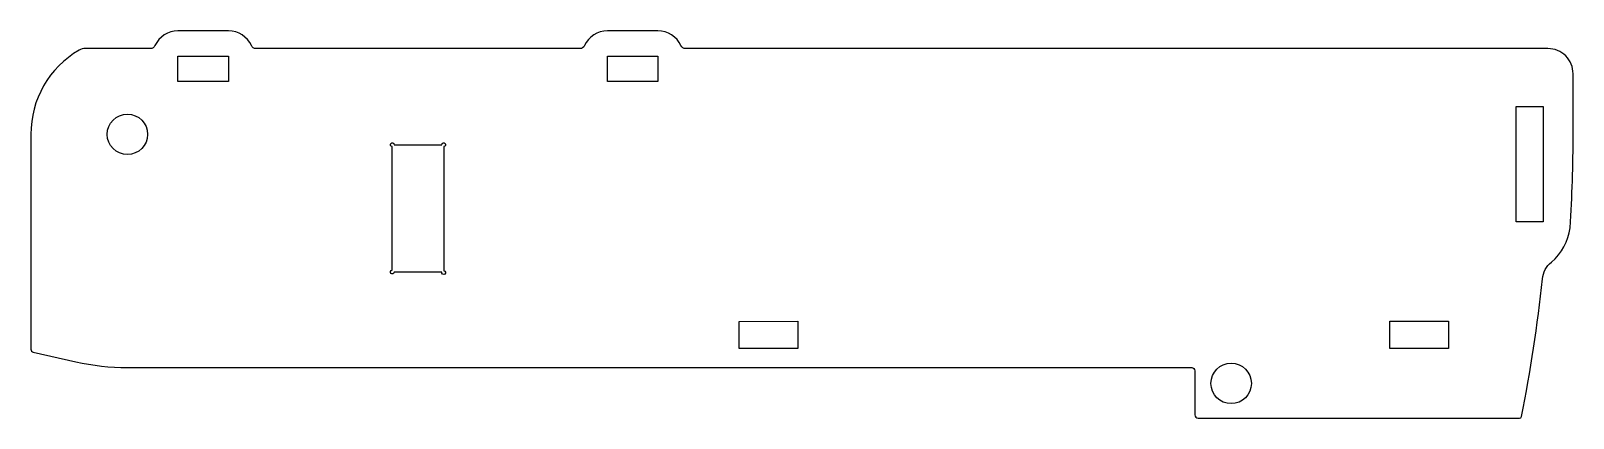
# Model space of a CAD drawing. Header units: millimetres. Extents: x -8 to 114, y -4 to 27.
import ezdxf

# ---------------------------------------------------------------- set-up
doc = ezdxf.new("R2010")
doc.units = ezdxf.units.MM

msp = doc.modelspace()

# ---------------------------------------------------------------- linework, layer by layer
for points in [[(110.2, -4, 0.356751), (110.35, -3.88, 0.024505), (112.01, 7.02, -0.195334), (112.72, 8.35, 0.189209), (114.2, 11.07, 0.016186), (114.44, 18.5), (114.44, 23.25, 0.414214), (112.44, 25.25), (44.18, 25.25, -0.293253), (43.82, 25.48, 0.293253), (42, 26.65), (38, 26.65, 0.293253), (36.18, 25.48, -0.293253), (35.82, 25.25), (10.18, 25.25, -0.293253), (9.82, 25.48, 0.293253), (8, 26.65), (4, 26.65, 0.293253), (2.18, 25.48, -0.293253), (1.82, 25.25), (-3.33, 25.25, 0.132002), (-3.83, 25.12, 0.268935), (-7.64, 18.46), (-7.64, 1.46, 0.350502), (-7.45, 1.22), (-4.08, 0.46, 0.055635), (0, 0), (84.25, 0, -0.414214), (84.5, -0.25), (84.5, -3.75, 0.414214), (84.75, -4)], [(21.11, 7.56, -2.414214), (20.96, 7.71), (20.96, 17.49, -2.414214), (21.11, 17.64), (24.89, 17.64, -2.414214), (25.04, 17.49), (25.04, 7.67, -2.923988), (24.89, 7.56)]]:
    msp.add_lwpolyline(points, format="xyb", close=True)
for points in [[(8, 24.65), (8, 22.65), (4, 22.65), (4, 24.65)], [(42, 24.65), (42, 22.65), (38, 22.65), (38, 24.65)], [(109.93, 11.53), (109.93, 20.67), (112.07, 20.67), (112.07, 11.53)], [(48.42, 3.66), (53.08, 3.68), (53.08, 1.52), (48.42, 1.52)], [(99.93, 3.67), (104.57, 3.67), (104.57, 1.52), (99.93, 1.52)]]:
    msp.add_lwpolyline(points, close=True)
for centre in [(0, 18.46), (87.37, -1.25)]:
    msp.add_circle(centre, 1.6)

doc.saveas('drawing.dxf')
